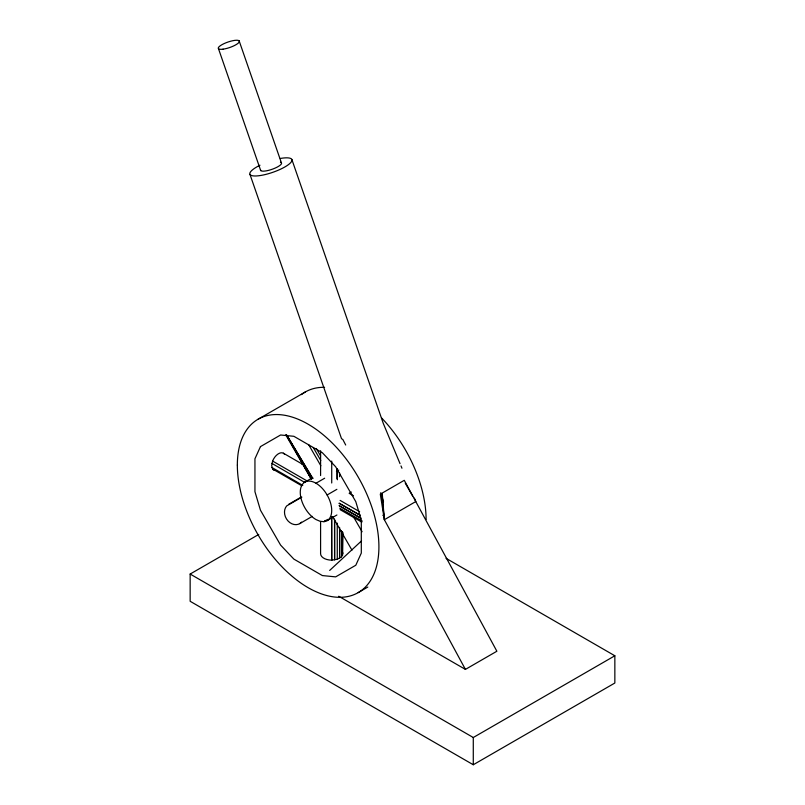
<?xml version="1.0" encoding="UTF-8"?>
<svg xmlns="http://www.w3.org/2000/svg" width="805" height="805" viewBox="0 0 805 805"><rect width="100%" height="100%" fill="white"/><g stroke="black" fill="none" stroke-linecap="round" stroke-linejoin="round"><path stroke-width="1.21" d="M337.255 478.935L337.265 468.943M320.591 521.459L320.591 553.719A11.119 6.42 0 0 0 331.72 560.139L337.275 559.274L341.35 556.929L341.37 530.737M342.487 531.823L342.457 555.38L341.35 556.929M342.457 531.692L342.457 555.38L342.88 532.719M284.487 454.221A9.7 5.605 -60 0 0 272.603 461.074L271.677 465.572L272.603 469.003A9.7 5.605 -60 0 0 275.109 470.452M329.668 570.443L361.566 540.849M325.934 520.433L323.851 521.66L320.058 521.288L315.993 519.557A22.248 12.84 60 0 1 301.211 486.643A22.248 12.84 60 0 1 326.095 493.314A22.248 12.84 60 0 1 323.851 521.66L327.736 519.416M258.073 419.244L305.266 391.995M304.864 482.125L312.732 477.586M315.993 483.231L324.667 478.22M336.44 471.428L338.764 470.08M288.552 504.393L301.13 497.128M301.845 497.148L286.711 505.892A11.119 9.076 60 0 0 287.959 520.895A11.119 9.076 60 0 0 301.523 522.153M446.061 558.328L614.849 655.773L614.849 683.022L473.28 764.75L190.151 601.285L190.151 574.046L258.757 534.44M327.112 494.974L336.872 489.329M351.312 492.036L349.139 493.294L353.476 495.789M299.681 523.653L312.29 516.367M327.112 520.654L336.923 514.989M380.292 494.099L384.357 519.708L382.204 493.073L404.271 480.323L496.876 651.235L465.421 669.398L384.357 519.708L415.813 501.545L414.384 498.104M358.175 592.621L367.825 587.046M190.151 574.046L473.28 737.511L614.849 655.773M339.126 503.356L359.966 515.19M339.217 503.195L359.885 515.059M272.603 469.003L301.784 485.777M339.74 508.156L362.28 521.117M340.102 509.635L361.807 522.123M272.603 461.074L307.178 481.008M339.046 505.621L360.982 518.289L339.66 505.953M338.724 596.253L465.421 669.398M283.39 453.205L302.61 464.314M340.102 500.398L359.634 511.718M271.909 463.388L304.894 482.507M271.909 467.484L302.771 485.375M312.863 478.593L287.023 435.626L312.682 478.573M316.305 448.506L320.611 455.972M353.465 516.8L362.099 531.733M313.316 447.59L320.752 460.48M308.536 444.461L320.853 465.793M332.596 516.609L351.966 550.147M285.775 434.881L311.334 479.267M405.267 483.181L412.713 496.152M310.901 477.969L286.308 434.569L311.374 478.965M345.697 445.014L342.809 439.439A22.248 5.746 -19.1 0 1 341.411 438.363L249.963 174.373M400.025 463.63L383.281 423.41L291.833 159.42M400.981 465.924L401.947 468.228M239.145 40.854L281.358 162.701M218.497 48.723L260.699 170.559M380.765 492.68L383.522 501.928M381.6 493.425L384.357 519.708M337.375 468.621L337.406 479.75M337.255 523.139L337.275 559.274M334.548 519.074L334.598 559.918L334.598 520.03M473.28 737.511L473.28 764.75M339.579 472.978L339.579 476.731M339.579 527.396L339.579 558.257M337.275 469.053L337.275 479.076M331.72 461.074L331.72 482.99M320.591 450.76L320.591 475.564M302.137 462L302.137 464.445M342.457 552.049A11.119 6.42 0 0 1 342.839 553.719M382.858 515.411A11.119 6.42 -60 0 1 384.206 514.365M280.442 162.248A11.119 2.868 -19.1 0 1 273.187 168.899A11.119 2.868 -19.1 0 1 260.488 169.845M280.321 158.464A22.248 5.746 -19.1 0 1 287.697 165.176A22.248 5.746 -19.1 0 1 255.215 175.983A22.248 5.746 -19.1 0 1 259.955 165.236M301.412 394.601A100.102 57.789 60 0 1 324.586 387.316M381.54 417.916A100.102 57.789 60 0 1 426.097 519.557M260.448 446.624L254.944 458.78L254.944 491.684L260.448 510.189L280.593 545.096L293.875 559.113L322.372 575.565L335.655 576.873L355.8 565.241L361.304 553.085L361.304 520.181L355.8 501.676L335.655 466.769L322.372 452.752L293.875 436.3L280.593 434.992L260.448 446.624M331.72 560.139L331.65 516.991L331.72 560.139M237.344 465.069A100.102 57.789 60 0 0 343.514 597.149A100.102 57.789 60 0 0 343.514 455.58A100.102 57.789 60 0 0 237.344 465.069M223.045 49.175A11.119 2.868 -19.1 0 0 239.357 41.578A11.119 2.868 -19.1 0 0 224.062 43.611A11.119 2.868 -19.1 0 0 223.045 49.175"/></g></svg>
